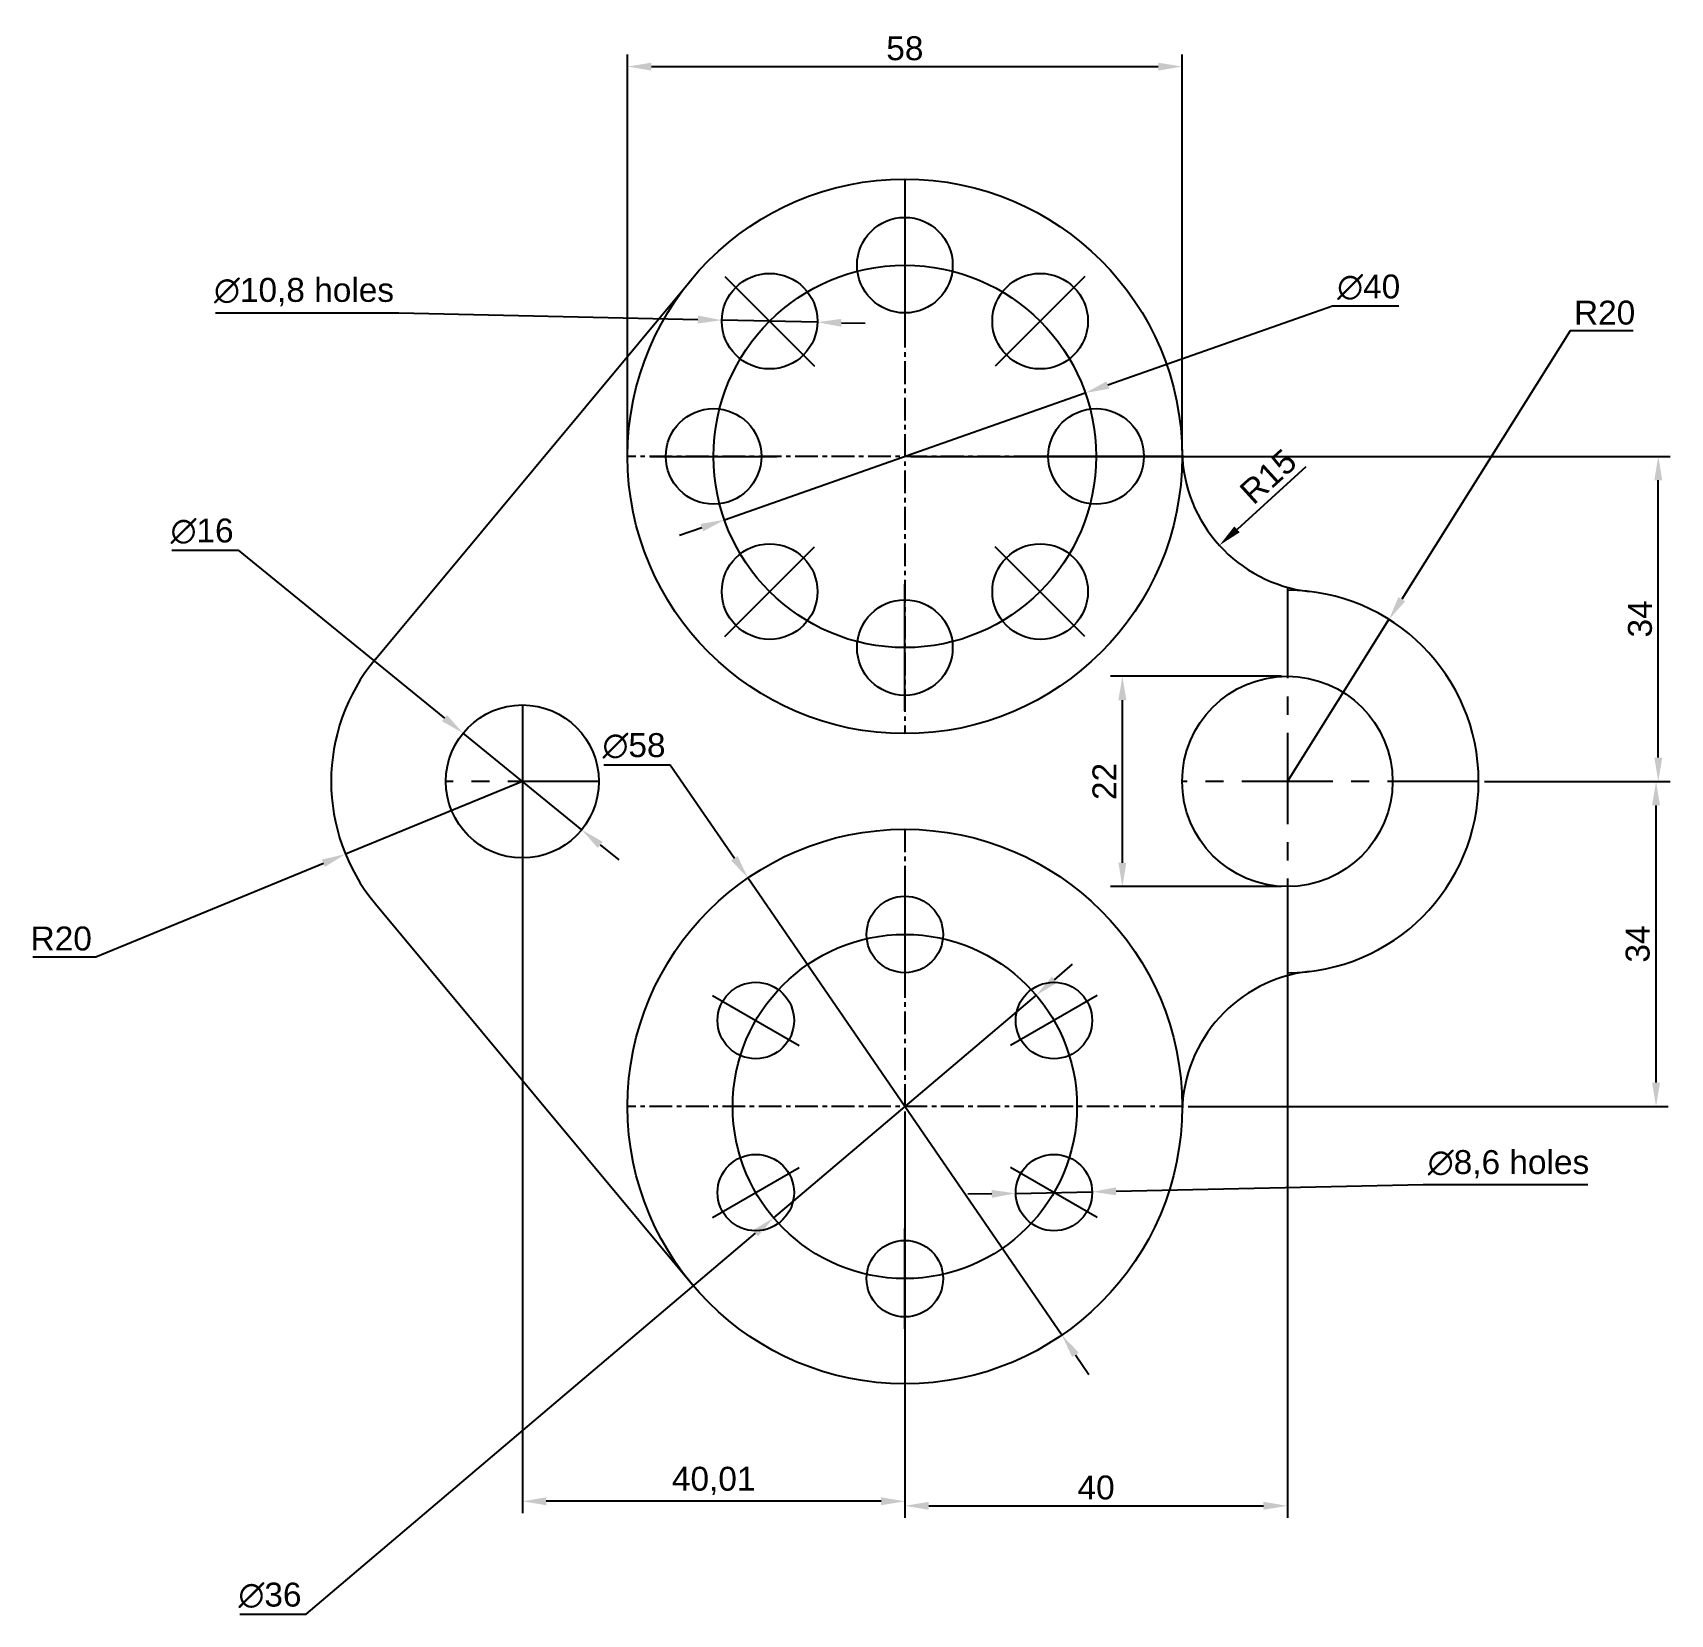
# Model space of a CAD drawing. Header units: millimetres. Extents: x 2705 to 2876, y 1578 to 1743.
import ezdxf

# ---------------------------------------------------------------- set-up
doc = ezdxf.new("R2010")
doc.units = ezdxf.units.MM
doc.header["$LTSCALE"] = 0.3
doc.linetypes.add('CENTER', pattern=[50.8, 31.75, -6.35, 6.35, -6.35])
doc.styles.get("Standard").update_dxf_attribs({"font": 'arial.ttf'})
doc.dimstyles.new('ISO-25', dxfattribs={"dimtxt": 2.5, "dimasz": 2.5, "dimexe": 1.25, "dimexo": 0.625, "dimtad": 1, "dimtoh": 1, "dimtxsty": 'Standard', "dimcen": 2.5, "dimadec": 0, "dimazin": 0, "dimtfac": 1, "dimtmove": 0, "dimatfit": 3, "dimfxl": 1, "dimarcsym": 0})

# ---------------------------------------------------------------- blocks, each defined once
blk = doc.blocks.new('*U2')
blk.add_circle((0, 0), 5)
blk = doc.blocks.new('*U3')
at = {"color": 0, "linetype": 'ByBlock', "lineweight": -2, "transparency": 16777216}
blk.add_blockref('*U2', (2795.99, 1719.01), dxfattribs=at)
for p, rotation in [((2781.85, 1713.15), 45.00000000000001), ((2810.14, 1713.15), 315), ((2775.99, 1699.01), 90), ((2815.99, 1699.01), 270), ((2781.85, 1684.87), 135), ((2810.14, 1684.87), 225), ((2795.99, 1679.01), 180)]:
    blk.add_blockref('*U2', p, dxfattribs=dict(at, rotation=rotation))
blk = doc.blocks.new('*U4')
blk.add_circle((0, 0), 4)
blk = doc.blocks.new('*U5')
at = {"color": 0, "linetype": 'ByBlock', "lineweight": -2, "transparency": 16777216}
blk.add_blockref('*U4', (2795.99, 1649.01), dxfattribs=at)
for p, rotation in [((2780.4, 1640.01), 59.99999999999999), ((2811.58, 1640.01), 299.9999999999999), ((2780.4, 1622.01), 120), ((2811.58, 1622.01), 240), ((2795.99, 1613.01), 180)]:
    blk.add_blockref('*U4', p, dxfattribs=dict(at, rotation=rotation))
blk = doc.blocks.new('*U6')
blk.add_line((0, 6.63), (0, -6.63))
blk = doc.blocks.new('*U7')
at = {"color": 0, "linetype": 'ByBlock', "lineweight": -2, "transparency": 16777216}
blk.add_blockref('*U6', (2795.99, 1719.01), dxfattribs=at)
for p, rotation in [((2781.85, 1713.15), 45.00000000000001), ((2810.14, 1713.15), 315), ((2775.99, 1699.01), 90), ((2815.99, 1699.01), 270), ((2781.85, 1684.87), 135), ((2810.14, 1684.87), 225), ((2795.99, 1679.01), 180)]:
    blk.add_blockref('*U6', p, dxfattribs=dict(at, rotation=rotation))
blk = doc.blocks.new('*U8')
blk.add_line((0, 5.24), (0, -5.24))
blk = doc.blocks.new('*U9')
at = {"color": 0, "linetype": 'ByBlock', "lineweight": -2, "transparency": 16777216}
blk.add_blockref('*U8', (2795.99, 1649.01), dxfattribs=at)
for p, rotation in [((2780.4, 1640.01), 59.99999999999999), ((2811.58, 1640.01), 299.9999999999999), ((2780.4, 1622.01), 120), ((2811.58, 1622.01), 240), ((2795.99, 1613.01), 180)]:
    blk.add_blockref('*U8', p, dxfattribs=dict(at, rotation=rotation))
blk = doc.blocks.new('*D11')
at = {"color": 0, "lineweight": -2, "ltscale": 0.3, "transparency": 16777216}
for p, q in [((2766.99, 1699.64), (2766.99, 1741.03)), ((2824.99, 1699.64), (2824.99, 1741.03)), ((2769.49, 1739.78), (2822.49, 1739.78))]:
    blk.add_line(p, q, dxfattribs=at)
at = {"color": 0, "ltscale": 0.3, "transparency": 16777216}
for points in [[(2769.49, 1740.19), (2769.49, 1739.36), (2766.99, 1739.78)], [(2822.49, 1740.19), (2822.49, 1739.36), (2824.99, 1739.78)]]:
    blk.add_solid(points, dxfattribs=at)
at = {"layer": 'Defpoints', "color": 0, "ltscale": 0.3, "transparency": 16777216}
for p in [(2824.99, 1739.78), (2766.99, 1699.01), (2824.99, 1699.01)]:
    blk.add_point(p, dxfattribs=at)
at = {"color": 0, "ltscale": 0.3, "transparency": 16777216, "insert": (2795.99, 1741.68), "char_height": 2.5, "attachment_point": 5}
blk.add_mtext('58', dxfattribs=at)
blk = doc.blocks.new('*D12')
at = {"color": 0, "lineweight": -2, "ltscale": 0.3, "transparency": 16777216}
for p, q in [((2835.99, 1653.39), (2835.99, 1588)), ((2795.99, 1630.39), (2795.99, 1588)), ((2798.49, 1589.25), (2833.49, 1589.25))]:
    blk.add_line(p, q, dxfattribs=at)
at = {"color": 0, "ltscale": 0.3, "transparency": 16777216}
for points in [[(2798.49, 1589.67), (2798.49, 1588.83), (2795.99, 1589.25)], [(2833.49, 1589.67), (2833.49, 1588.83), (2835.99, 1589.25)]]:
    blk.add_solid(points, dxfattribs=at)
at = {"layer": 'Defpoints', "color": 0, "ltscale": 0.3, "transparency": 16777216}
for p in [(2835.99, 1654.01), (2795.99, 1631.01), (2835.99, 1589.25)]:
    blk.add_point(p, dxfattribs=at)
at = {"color": 0, "ltscale": 0.3, "transparency": 16777216, "insert": (2815.99, 1591.15), "char_height": 2.5, "attachment_point": 5}
blk.add_mtext('40', dxfattribs=at)
blk = doc.blocks.new('*D13')
at = {"color": 0, "lineweight": -2, "ltscale": 0.3, "transparency": 16777216}
for p, q in [((2755.99, 1664.39), (2755.99, 1588.47)), ((2796, 1630.39), (2796, 1588.47)), ((2793.5, 1589.72), (2758.49, 1589.72))]:
    blk.add_line(p, q, dxfattribs=at)
at = {"color": 0, "ltscale": 0.3, "transparency": 16777216}
for points in [[(2758.49, 1590.14), (2758.49, 1589.31), (2755.99, 1589.72)], [(2793.5, 1590.14), (2793.5, 1589.31), (2796, 1589.72)]]:
    blk.add_solid(points, dxfattribs=at)
at = {"layer": 'Defpoints', "color": 0, "ltscale": 0.3, "transparency": 16777216}
for p in [(2755.99, 1665.01), (2796, 1631.01), (2755.99, 1589.72)]:
    blk.add_point(p, dxfattribs=at)
at = {"color": 0, "ltscale": 0.3, "transparency": 16777216, "insert": (2776, 1591.85), "char_height": 2.5, "attachment_point": 5}
blk.add_mtext('40,01', dxfattribs=at)
blk = doc.blocks.new('*D14')
at = {"color": 0, "lineweight": -2, "ltscale": 0.3, "transparency": 16777216}
for p, q in [((2856.62, 1665.01), (2875.8, 1665.01)), ((2874.55, 1633.51), (2874.55, 1662.51)), ((2825.62, 1631.01), (2875.8, 1631.01))]:
    blk.add_line(p, q, dxfattribs=at)
at = {"color": 0, "ltscale": 0.3, "transparency": 16777216}
for points in [[(2874.13, 1662.51), (2874.96, 1662.51), (2874.55, 1665.01)], [(2874.13, 1633.51), (2874.96, 1633.51), (2874.55, 1631.01)]]:
    blk.add_solid(points, dxfattribs=at)
at = {"layer": 'Defpoints', "color": 0, "ltscale": 0.3, "transparency": 16777216}
for p in [(2855.99, 1665.01), (2874.55, 1665.01), (2824.99, 1631.01)]:
    blk.add_point(p, dxfattribs=at)
at = {"color": 0, "ltscale": 0.3, "transparency": 16777216, "insert": (2872.64, 1648.01), "char_height": 2.5, "attachment_point": 5, "rotation": 90}
blk.add_mtext('34', dxfattribs=at)
blk = doc.blocks.new('*D15')
at = {"color": 0, "lineweight": -2, "ltscale": 0.3, "transparency": 16777216}
for p, q in [((2796.62, 1699.01), (2876.03, 1699.01)), ((2874.78, 1667.51), (2874.78, 1696.51)), ((2856.62, 1665.01), (2876.03, 1665.01))]:
    blk.add_line(p, q, dxfattribs=at)
at = {"color": 0, "ltscale": 0.3, "transparency": 16777216}
for points in [[(2874.37, 1696.51), (2875.2, 1696.51), (2874.78, 1699.01)], [(2874.37, 1667.51), (2875.2, 1667.51), (2874.78, 1665.01)]]:
    blk.add_solid(points, dxfattribs=at)
at = {"layer": 'Defpoints', "color": 0, "ltscale": 0.3, "transparency": 16777216}
for p in [(2796, 1699.01), (2874.78, 1699.01), (2855.99, 1665.01)]:
    blk.add_point(p, dxfattribs=at)
at = {"color": 0, "ltscale": 0.3, "transparency": 16777216, "insert": (2872.88, 1682.01), "char_height": 2.5, "attachment_point": 5, "rotation": 90}
blk.add_mtext('34', dxfattribs=at)
blk = doc.blocks.new('*D16')
at = {"color": 0, "lineweight": -2, "ltscale": 0.3, "transparency": 16777216}
for p, q in [((2835.37, 1676.01), (2817.49, 1676.01)), ((2818.74, 1656.51), (2818.74, 1673.51)), ((2835.37, 1654.01), (2817.49, 1654.01))]:
    blk.add_line(p, q, dxfattribs=at)
at = {"color": 0, "ltscale": 0.3, "transparency": 16777216}
for points in [[(2818.32, 1673.51), (2819.16, 1673.51), (2818.74, 1676.01)], [(2818.32, 1656.51), (2819.16, 1656.51), (2818.74, 1654.01)]]:
    blk.add_solid(points, dxfattribs=at)
at = {"layer": 'Defpoints', "color": 0, "ltscale": 0.3, "transparency": 16777216}
for p in [(2818.74, 1676.01), (2835.99, 1676.01), (2835.99, 1654.01)]:
    blk.add_point(p, dxfattribs=at)
at = {"color": 0, "ltscale": 0.3, "transparency": 16777216, "insert": (2816.86, 1665.01), "char_height": 2.5, "attachment_point": 5, "rotation": 90}
blk.add_mtext('22', dxfattribs=at)
blk = doc.blocks.new('*D17')
at = {"color": 0, "lineweight": -2, "ltscale": 0.3, "transparency": 16777216}
for p, q in [((2811.63, 1644.27), (2813.54, 1645.89)), ((2809.72, 1642.65), (2782.26, 1619.37)), ((2733.37, 1577.91), (2780.36, 1617.75)), ((2726.45, 1577.91), (2733.37, 1577.91))]:
    blk.add_line(p, q, dxfattribs=at)
at = {"color": 0, "ltscale": 0.3, "transparency": 16777216}
for points in [[(2811.36, 1644.59), (2811.9, 1643.95), (2809.72, 1642.65)], [(2780.09, 1618.07), (2780.63, 1617.43), (2782.26, 1619.37)]]:
    blk.add_solid(points, dxfattribs=at)
at = {"layer": 'Defpoints', "color": 0, "ltscale": 0.3, "transparency": 16777216}
for p in [(2809.72, 1642.65), (2782.26, 1619.37)]:
    blk.add_point(p, dxfattribs=at)
at = {"color": 0, "ltscale": 0.3, "transparency": 16777216, "insert": (2729.6, 1579.88), "char_height": 2.5, "attachment_point": 5}
blk.add_mtext('∅36', dxfattribs=at)
blk = doc.blocks.new('*D18')
at = {"color": 0, "lineweight": -2, "ltscale": 0.3, "transparency": 16777216}
for p, q in [((2764.51, 1666.76), (2771.44, 1666.76)), ((2771.44, 1666.76), (2778.16, 1656.98)), ((2812.41, 1607.11), (2779.58, 1654.92)), ((2813.83, 1605.04), (2815.24, 1602.98))]:
    blk.add_line(p, q, dxfattribs=at)
at = {"color": 0, "ltscale": 0.3, "transparency": 16777216}
for points in [[(2778.5, 1657.21), (2777.82, 1656.74), (2779.58, 1654.92)], [(2814.17, 1605.28), (2813.48, 1604.81), (2812.41, 1607.11)]]:
    blk.add_solid(points, dxfattribs=at)
at = {"layer": 'Defpoints', "color": 0, "ltscale": 0.3, "transparency": 16777216}
for p in [(2779.58, 1654.92), (2812.41, 1607.11)]:
    blk.add_point(p, dxfattribs=at)
at = {"color": 0, "ltscale": 0.3, "transparency": 16777216, "insert": (2767.67, 1668.73), "char_height": 2.5, "attachment_point": 5}
blk.add_mtext('∅58', dxfattribs=at)
blk = doc.blocks.new('*D19')
at = {"color": 0, "lineweight": -2, "ltscale": 0.3, "transparency": 16777216}
for p, q in [((2805.08, 1621.88), (2802.58, 1621.83)), ((2807.58, 1621.93), (2815.58, 1622.09)), ((2850.19, 1622.81), (2818.08, 1622.14)), ((2867.43, 1622.81), (2850.19, 1622.81))]:
    blk.add_line(p, q, dxfattribs=at)
at = {"color": 0, "ltscale": 0.3, "transparency": 16777216}
for points in [[(2805.07, 1622.29), (2805.09, 1621.46), (2807.58, 1621.93)], [(2818.07, 1622.56), (2818.09, 1621.73), (2815.58, 1622.09)]]:
    blk.add_solid(points, dxfattribs=at)
at = {"layer": 'Defpoints', "color": 0, "ltscale": 0.3, "transparency": 16777216}
for p in [(2807.58, 1621.93), (2815.58, 1622.09)]:
    blk.add_point(p, dxfattribs=at)
at = {"color": 0, "ltscale": 0.3, "transparency": 16777216, "insert": (2859.12, 1624.97), "char_height": 2.5, "attachment_point": 5}
blk.add_mtext('∅8,6 holes', dxfattribs=at)
blk = doc.blocks.new('*D20')
at = {"color": 0, "lineweight": -2, "ltscale": 0.3, "transparency": 16777216}
for p, q in [((2840.73, 1714.73), (2817.22, 1706.47)), ((2847.65, 1714.73), (2840.73, 1714.73)), ((2777.12, 1692.38), (2814.86, 1705.64)), ((2774.77, 1691.55), (2772.41, 1690.72))]:
    blk.add_line(p, q, dxfattribs=at)
at = {"color": 0, "ltscale": 0.3, "transparency": 16777216}
for points in [[(2817.08, 1706.86), (2817.36, 1706.08), (2814.86, 1705.64)], [(2774.63, 1691.95), (2774.9, 1691.16), (2777.12, 1692.38)]]:
    blk.add_solid(points, dxfattribs=at)
at = {"layer": 'Defpoints', "color": 0, "ltscale": 0.3, "transparency": 16777216}
for p in [(2814.86, 1705.64), (2777.12, 1692.38)]:
    blk.add_point(p, dxfattribs=at)
at = {"color": 0, "ltscale": 0.3, "transparency": 16777216, "insert": (2844.5, 1716.7), "char_height": 2.5, "attachment_point": 5}
blk.add_mtext('∅40', dxfattribs=at)
blk = doc.blocks.new('*D21')
at = {"color": 0, "lineweight": -2, "ltscale": 0.3, "transparency": 16777216}
for p, q in [((2719.35, 1689.21), (2726.28, 1689.21)), ((2726.28, 1689.21), (2747.85, 1671.64)), ((2762.2, 1659.96), (2749.79, 1670.06)), ((2764.14, 1658.38), (2766.07, 1656.8))]:
    blk.add_line(p, q, dxfattribs=at)
at = {"color": 0, "ltscale": 0.3, "transparency": 16777216}
for points in [[(2748.11, 1671.96), (2747.59, 1671.32), (2749.79, 1670.06)], [(2764.4, 1658.7), (2763.87, 1658.06), (2762.2, 1659.96)]]:
    blk.add_solid(points, dxfattribs=at)
at = {"layer": 'Defpoints', "color": 0, "ltscale": 0.3, "transparency": 16777216}
for p in [(2749.79, 1670.06), (2762.2, 1659.96)]:
    blk.add_point(p, dxfattribs=at)
at = {"color": 0, "ltscale": 0.3, "transparency": 16777216, "insert": (2722.5, 1691.18), "char_height": 2.5, "attachment_point": 5}
blk.add_mtext('∅16', dxfattribs=at)
blk = doc.blocks.new('*D22')
at = {"color": 0, "lineweight": -2, "ltscale": 0.3, "transparency": 16777216}
for p, q in [((2723.89, 1714.02), (2743.07, 1714.02)), ((2743.07, 1714.02), (2774.35, 1713.32)), ((2786.85, 1713.04), (2776.85, 1713.26)), ((2789.35, 1712.99), (2791.85, 1712.93))]:
    blk.add_line(p, q, dxfattribs=at)
at = {"color": 0, "ltscale": 0.3, "transparency": 16777216}
for points in [[(2774.36, 1713.74), (2774.34, 1712.9), (2776.85, 1713.26)], [(2789.36, 1713.4), (2789.34, 1712.57), (2786.85, 1713.04)]]:
    blk.add_solid(points, dxfattribs=at)
at = {"layer": 'Defpoints', "color": 0, "ltscale": 0.3, "transparency": 16777216}
for p in [(2776.85, 1713.26), (2786.85, 1713.04)]:
    blk.add_point(p, dxfattribs=at)
at = {"color": 0, "ltscale": 0.3, "transparency": 16777216, "insert": (2733.16, 1716.19), "char_height": 2.5, "attachment_point": 5}
blk.add_mtext('∅10,8 holes', dxfattribs=at)
blk = doc.blocks.new('*D23')
at = {"color": 0, "lineweight": -2, "ltscale": 0.3, "transparency": 16777216}
for p, q in [((2755.99, 1665.01), (2737.49, 1657.41)), ((2711.38, 1646.67), (2735.18, 1656.46)), ((2704.79, 1646.67), (2711.38, 1646.67))]:
    blk.add_line(p, q, dxfattribs=at)
at = {"color": 0, "ltscale": 0.3, "transparency": 16777216}
blk.add_solid([(2735.02, 1656.84), (2735.34, 1656.07), (2737.49, 1657.41)], dxfattribs=at)
at = {"layer": 'Defpoints', "color": 0, "ltscale": 0.3, "transparency": 16777216}
for p in [(2755.99, 1665.01), (2737.49, 1657.41)]:
    blk.add_point(p, dxfattribs=at)
at = {"color": 0, "ltscale": 0.3, "transparency": 16777216, "insert": (2707.77, 1648.57), "char_height": 2.5, "attachment_point": 5}
blk.add_mtext('R20', dxfattribs=at)
blk = doc.blocks.new('*D24')
at = {"color": 0, "lineweight": -2, "ltscale": 0.3, "transparency": 16777216}
for p, q in [((2865.56, 1712.13), (2847.95, 1684.07)), ((2872.15, 1712.13), (2865.56, 1712.13)), ((2835.99, 1665.01), (2846.62, 1681.95))]:
    blk.add_line(p, q, dxfattribs=at)
at = {"color": 0, "ltscale": 0.3, "transparency": 16777216}
blk.add_solid([(2847.6, 1684.29), (2848.31, 1683.85), (2846.62, 1681.95)], dxfattribs=at)
at = {"layer": 'Defpoints', "color": 0, "ltscale": 0.3, "transparency": 16777216}
for p in [(2846.62, 1681.95), (2835.99, 1665.01)]:
    blk.add_point(p, dxfattribs=at)
at = {"color": 0, "ltscale": 0.3, "transparency": 16777216, "insert": (2869.17, 1714.03), "char_height": 2.5, "attachment_point": 5}
blk.add_mtext('R20', dxfattribs=at)
blk = doc.blocks.new('*D25')
at = {"color": 0, "lineweight": -2, "ltscale": 0.3, "transparency": 16777216}
blk.add_line((2837.94, 1697.93), (2830.73, 1691.38), dxfattribs=at)
at = {"color": 0, "ltscale": 0.3, "transparency": 16777216}
blk.add_solid([(2830.45, 1691.69), (2831.01, 1691.07), (2828.88, 1689.7)], dxfattribs=at)
at = {"layer": 'Defpoints', "color": 0, "ltscale": 0.3, "transparency": 16777216}
for p in [(2839.99, 1699.78), (2828.88, 1689.7)]:
    blk.add_point(p, dxfattribs=at)
at = {"color": 0, "ltscale": 0.3, "transparency": 16777216, "insert": (2833.99, 1696.9), "char_height": 2.5, "attachment_point": 5, "rotation": 42.2267}
blk.add_mtext('R15', dxfattribs=at)

msp = doc.modelspace()

# ---------------------------------------------------------------- linework, layer by layer
at = {"linetype": 'CENTER', "ltscale": 0.25}
for p, q in [((2795.993, 1728.011), (2795.993, 1670.011)), ((2825.006, 1699.011), (2766.993, 1699.011)), ((2795.993, 1660.011), (2795.993, 1602.011)), ((2825.006, 1631.011), (2766.993, 1631.011))]:
    msp.add_line(p, q, dxfattribs=at)
for p, q in [((2740.619, 1677.804), (2773.701, 1717.56)), ((2740.619, 1652.219), (2773.701, 1612.462))]:
    msp.add_line(p, q)
at = {"linetype": 'CENTER'}
for p, q in [((2835.993, 1685.324), (2835.993, 1644.698)), ((2755.993, 1673.011), (2755.993, 1657.011)), ((2763.993, 1665.011), (2747.993, 1665.011)), ((2855.993, 1665.011), (2824.993, 1665.011)), ((2855.993, 1665.011), (2824.993, 1665.011))]:
    msp.add_line(p, q, dxfattribs=at)
for centre, radius in [((2795.993, 1699.011), 29), ((2795.993, 1699.011), 20), ((2835.993, 1665.011), 11), ((2755.993, 1665.011), 8), ((2795.993, 1631.011), 29), ((2795.993, 1631.011), 18)]:
    msp.add_circle(centre, radius)
for centre, radius, start, end in [((2839.986, 1699.783), 15, 181.00462, 263.44872), ((2839.986, 1699.783), 15, 181.00462, 263.44872), ((2835.993, 1665.011), 20, 270, 90), ((2755.993, 1665.011), 20, 140.23588, 219.76412), ((2839.986, 1630.24), 15, 96.55128, 178.99538)]:
    msp.add_arc(centre, radius, start, end)

# ---------------------------------------------------------------- block references
for name in ['*U7', '*U3', '*U9', '*U5']:
    msp.add_blockref(name, (0, 0))

# ---------------------------------------------------------------- dimensions: what is measured, and where the dimension line sits
at = {"ltscale": 0.3}
for base, p1, p2, picture, middle in [((2824.993, 1739.777), (2766.993, 1699.011), (2824.993, 1699.011), '*D11', (2795.993, 1741.678)), ((2755.993, 1589.723), (2796, 1631.011), (2755.993, 1665.011), '*D13', (2775.996, 1591.851)), ((2835.993, 1589.251), (2795.993, 1631.011), (2835.993, 1654.011), '*D12', (2815.993, 1591.152))]:
    dim = msp.add_linear_dim(base=base, p1=p1, p2=p2, dimstyle='ISO-25', dxfattribs=at)
    dim.commit()
    dim.dimension.update_dxf_attribs({"geometry": picture, "text_midpoint": middle})
for p1, p2, text, picture, middle in [((2786.85, 1713.042), (2776.852, 1713.265), '<>,8 holes', '*D22', (2743.068, 1714.02)), ((2807.582, 1621.929), (2815.581, 1622.093), '<>,6 holes', '*D19', (2850.19, 1622.806))]:
    dim = msp.add_diameter_dim_2p(p1=p1, p2=p2, text=text, dimstyle='ISO-25', dxfattribs=at)
    dim.commit()
    dim.dimension.update_dxf_attribs({"geometry": picture, "text_midpoint": middle, "dimtype": 163})
for p1, p2, picture, middle in [((2777.124, 1692.382), (2814.863, 1705.64), '*D20', (2844.503, 1714.728)), ((2762.197, 1659.96), (2749.79, 1670.063), '*D21', (2722.503, 1689.208)), ((2812.41, 1607.105), (2779.576, 1654.917), '*D18', (2767.666, 1666.759)), ((2809.722, 1642.653), (2782.265, 1619.369), '*D17', (2729.598, 1577.908))]:
    dim = msp.add_diameter_dim_2p(p1=p1, p2=p2, dimstyle='ISO-25', dxfattribs=at)
    dim.commit()
    dim.dimension.update_dxf_attribs({"geometry": picture, "text_midpoint": middle, "dimtype": 163})
for center, mpoint, picture, middle in [((2835.993, 1665.011), (2846.624, 1681.952), '*D24', (2869.169, 1712.129)), ((2839.986, 1699.783), (2828.879, 1689.702), '*D25', (2835.263, 1695.496)), ((2755.993, 1665.011), (2737.495, 1657.407), '*D23', (2707.773, 1646.673))]:
    dim = msp.add_radius_dim(center=center, mpoint=mpoint, dimstyle='ISO-25', dxfattribs=at)
    dim.commit()
    dim.dimension.update_dxf_attribs({"geometry": picture, "text_midpoint": middle, "dimtype": 164})
for base, p1, p2, picture, middle in [((2874.783, 1699.011), (2855.993, 1665.011), (2796, 1699.011), '*D15', (2872.881, 1682.011)), ((2818.739, 1676.011), (2835.993, 1654.011), (2835.993, 1676.011), '*D16', (2816.859, 1665.011)), ((2874.547, 1665.011), (2824.993, 1631.011), (2855.993, 1665.011), '*D14', (2872.645, 1648.011))]:
    dim = msp.add_linear_dim(base=base, p1=p1, p2=p2, angle=90, dimstyle='ISO-25', dxfattribs=at)
    dim.commit()
    dim.dimension.update_dxf_attribs({"geometry": picture, "text_midpoint": middle})

doc.saveas('drawing.dxf')
